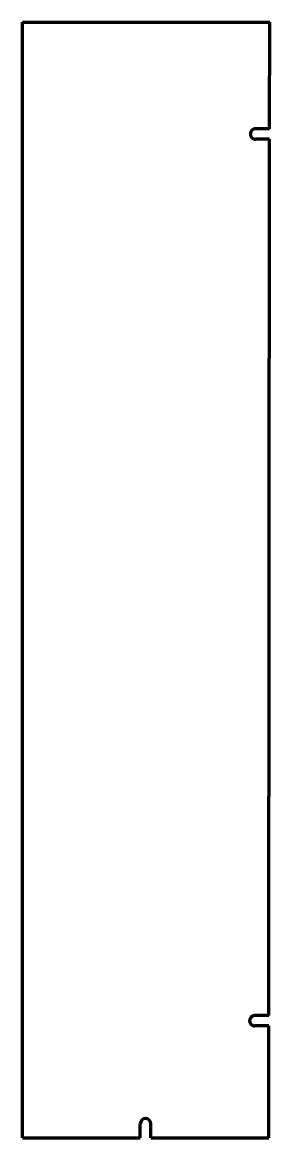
# Model space of a CAD drawing. Header units: inches. Extents: x 0 to 17.7, y 0 to 79.9.
import ezdxf

# ---------------------------------------------------------------- set-up
doc = ezdxf.new("R2010")
doc.units = ezdxf.units.IN
doc.header["$MEASUREMENT"] = 0
doc.layers.get('0').update_dxf_attribs({"linetype": 'CONTINUOUS'})

msp = doc.modelspace()

# ---------------------------------------------------------------- linework, layer by layer
at = {"color": 7, "lineweight": 90}
for p, q in [((0, 0), (0, 79.875)), ((0, 79.875), (17.688, 79.875)), ((17.682, 72.25), (17.688, 79.875)), ((17.682, 72.25), (16.682, 72.251)), ((17.681, 71.5), (16.681, 71.501)), ((17.632, 8.75), (17.681, 71.5)), ((17.631, 8), (16.631, 8.001)), ((17.632, 8.75), (16.632, 8.751)), ((17.625, 0), (17.631, 8)), ((8.438, 0), (8.438, 1)), ((9.188, 0), (9.188, 1)), ((0, 0), (8.438, 0)), ((9.188, 0), (17.625, 0))]:
    msp.add_line(p, q, dxfattribs=at)
for centre, start, end in [((16.681, 71.876), 89.95517, 269.95517), ((16.632, 8.376), 89.95517, 269.95517), ((8.812, 1), 0, 180)]:
    msp.add_arc(centre, 0.375, start, end, dxfattribs=at)

doc.saveas('drawing.dxf')
